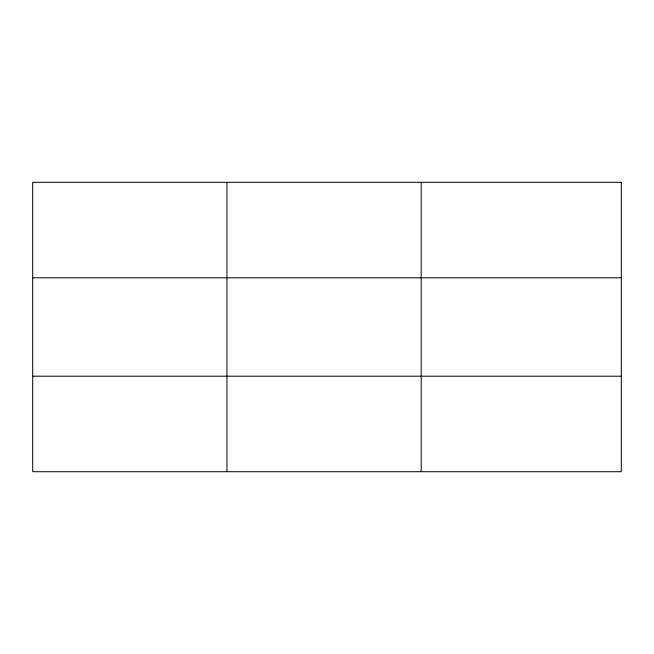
<?xml version="1.0" encoding="UTF-8"?>
<svg xmlns="http://www.w3.org/2000/svg" width="654" height="654" viewBox="0 0 654 654"><rect width="100%" height="100%" fill="white"/><g stroke="black" fill="none" stroke-linecap="round" stroke-linejoin="round"><path stroke-width="0.98" d="M226.938 471.714L226.938 182.286M421.176 471.714L421.176 182.286M32.7 277.795L621.3 277.795M32.7 376.205L621.3 376.205M621.3 182.286L621.3 471.714L32.7 471.714L32.7 182.286L621.3 182.286"/></g></svg>
